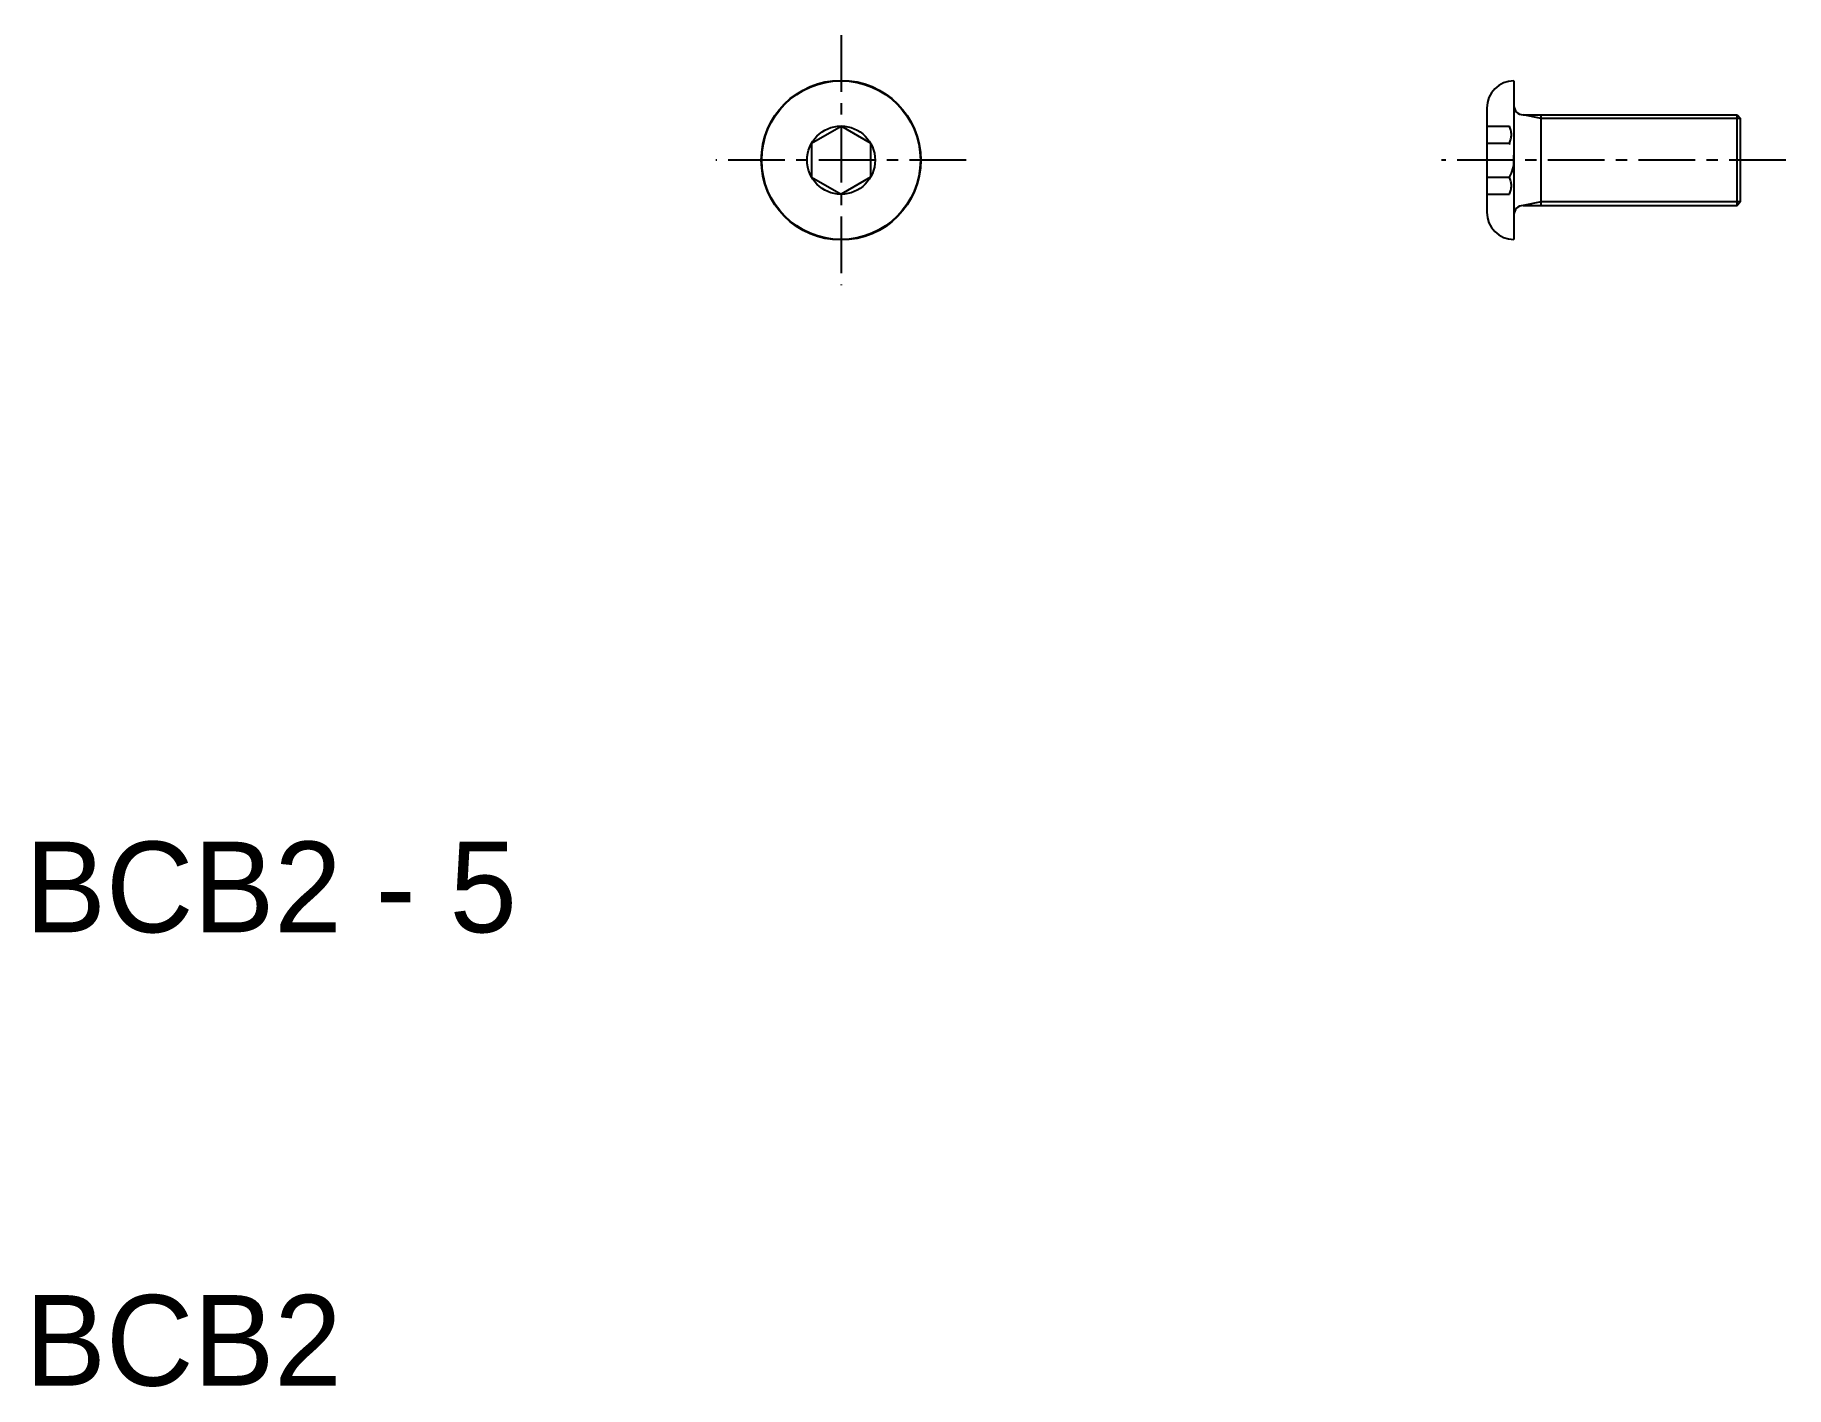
# Model space of a CAD drawing. Extents: x 10.2 to 48.8, y 10 to 39.8.
import ezdxf

# ---------------------------------------------------------------- set-up
doc = ezdxf.new("R2010")
doc.units = 0
doc.linetypes.add('CENTER', pattern=[2, 1.25, -0.25, 0.25, -0.25])
doc.linetypes.add('DASHED', pattern=[0.75, 0.5, -0.25])
doc.layers.get('0').update_dxf_attribs({"linetype": 'CONTINUOUS'})
doc.layers.add('CENTER', color=1, linetype='CENTER')

msp = doc.modelspace()

# ---------------------------------------------------------------- linework, layer by layer
at = {"color": 7, "linetype": 'CONTINUOUS'}
for p, q in [((42.844, 38.779), (42.844, 35.279)), ((42.244, 38.179), (42.244, 35.879)), ((43.044, 38.029), (47.764, 38.029)), ((43.444, 36.029), (43.444, 38.029)), ((47.764, 36.029), (47.764, 38.029)), ((47.764, 38.029), (47.844, 37.949)), ((47.844, 36.109), (47.844, 37.949)), ((27.35, 37.404), (28, 37.78)), ((28.65, 37.404), (28, 37.78)), ((27.35, 37.404), (27.35, 36.654)), ((28.65, 37.404), (28.65, 36.654)), ((27.35, 36.654), (28, 36.279)), ((28.65, 36.654), (28, 36.279)), ((43.044, 36.029), (47.764, 36.029)), ((47.764, 36.029), (47.844, 36.109))]:
    msp.add_line(p, q, dxfattribs=at)
at = {"color": 3, "linetype": 'CONTINUOUS'}
for p, q in [((43.444, 37.949), (43.044, 38.029)), ((47.844, 37.949), (43.444, 37.949)), ((43.444, 36.109), (43.044, 36.029)), ((47.844, 36.109), (43.444, 36.109))]:
    msp.add_line(p, q, dxfattribs=at)
at = {"color": 3, "linetype": 'DASHED'}
for p, q in [((42.244, 37.78), (42.745, 37.78)), ((42.244, 37.404), (42.745, 37.404)), ((42.244, 36.654), (42.745, 36.654)), ((42.244, 36.279), (42.745, 36.279))]:
    msp.add_line(p, q, dxfattribs=at)
at = {"color": 7, "linetype": 'CONTINUOUS'}
for radius in [1.76, 1.75, 0.751]:
    msp.add_circle((28, 37.029), radius, dxfattribs=at)
for centre, radius, start, end in [((42.844, 38.179), 0.6, 90, 180), ((43.044, 38.229), 0.2, 180, 270), ((43.044, 35.829), 0.2, 90, 180), ((42.844, 35.879), 0.6, 180, 270)]:
    msp.add_arc(centre, radius, start, end, dxfattribs=at)
at = {"color": 3, "linetype": 'DASHED'}
for centre, radius, start, end in [((42.351, 37.592), 0.436, 334.5185, 25.4815), ((42.087, 37.029), 0.757, 330.3002, 29.6998), ((42.351, 36.466), 0.436, 334.5185, 25.4815)]:
    msp.add_arc(centre, radius, start, end, dxfattribs=at)
at = {"layer": 'CENTER', "color": 1, "linetype": 'CENTER'}
for p, q in [((28, 39.789), (28, 34.269)), ((30.76, 37.029), (25.24, 37.029)), ((48.844, 37.029), (41.244, 37.029))]:
    msp.add_line(p, q, dxfattribs=at)

# ---------------------------------------------------------------- texts
at = {"color": 7, "linetype": 'CONTINUOUS'}
for s, p in [('BCB2 - 5', (10, 20)), ('BCB2', (10, 10))]:
    msp.add_text(s, height=2, dxfattribs=at).set_placement(p)

doc.saveas('drawing.dxf')
